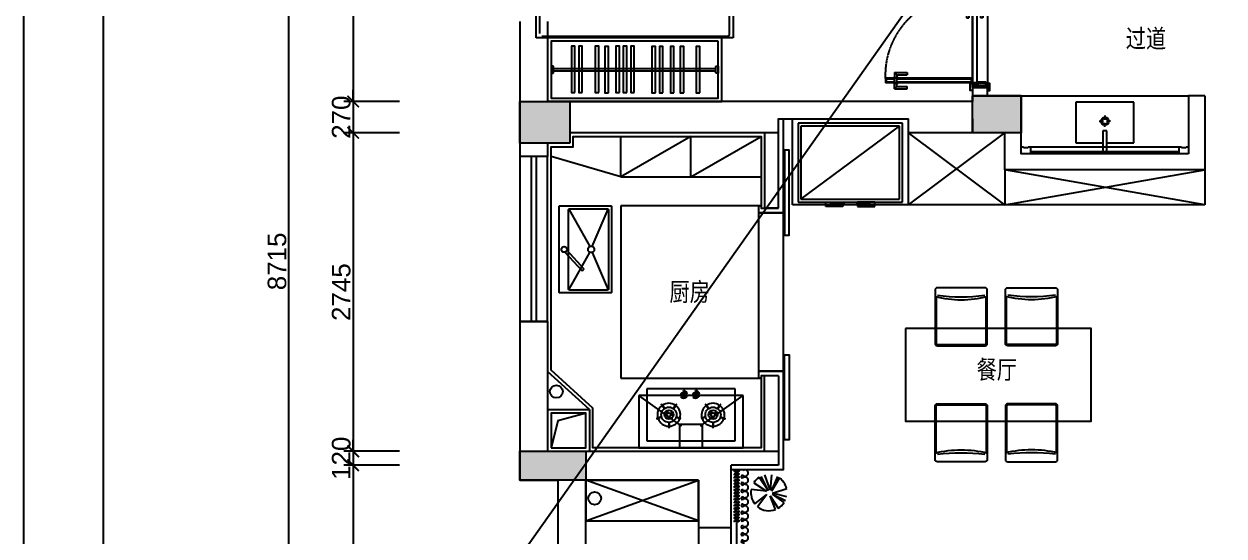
# Model space of a CAD drawing. Header units: millimetres. Extents: x 148889 to 229003, y -70503 to 111106.
# Drawn here: x 198589 to 208928, y -64286 to -59873 of the extents above; entities that cross this region are included whole.
import ezdxf
from ezdxf.lldxf.tags import DXFTag

# ---------------------------------------------------------------- set-up
doc = ezdxf.new("R2010")
doc.units = ezdxf.units.MM
doc.header["$PDMODE"] = 3
doc.linetypes.add('DASHED2', pattern=[0.375, 0.25, -0.125])
doc.linetypes.add('HIDDEN', pattern=[0.375, 0.25, -0.125])
for name, color, linetype in [('C-门套', 16, 'Continuous'), ('P-原墙线', 7, 'Continuous'), ('P-固定家具1(到顶)', 3, 'Continuous'), ('P-固定家具2(不到顶)', 2, 'Continuous'), ('P-外部尺寸', 44, 'Continuous'), ('P-完成面', 1, 'Continuous'), ('P-文字', 3, 'Continuous'), ('P-新墙线', 4, 'Continuous'), ('P-洁具', 3, 'Continuous'), ('P-活动家具', 3, 'Continuous'), ('P-窗', 3, 'Continuous'), ('P-门', 1, 'Continuous'), ('P-门套', 1, 'Continuous'), ('大墨图框', 4, 'Continuous')]:
    doc.layers.add(name, color=color, linetype=linetype)
doc.styles.add('Arial', font='arial.ttf')
doc.styles.add('H1', font='SimSun.ttf')
tags = doc.linetypes.add('ACAD_ISO03W100', pattern=[30, 12, -18]).pattern_tags.tags
tags[6:7] = [DXFTag(74, 4), DXFTag(75, 0), DXFTag(340, '0'), DXFTag(46, 1.0), DXFTag(50, 0.0), DXFTag(44, 0.0), DXFTag(45, 0.0)]
tags[4:5] = [DXFTag(74, 4), DXFTag(75, 0), DXFTag(340, '0'), DXFTag(46, 1.0), DXFTag(50, 0.0), DXFTag(44, 0.0), DXFTag(45, 0.0)]
doc.dimstyles.new('1比80', dxfattribs={"dimscale": 80, "dimtxt": 2, "dimasz": 1.25, "dimexe": 1, "dimexo": 1, "dimgap": 0.25, "dimtad": 1, "dimdec": 0, "dimrnd": 0.005, "dimzin": 0, "dimdsep": 46, "dimtxsty": 'Arial', "dimblk": 'ARCHTICK', "dimcen": 0.125, "dimdle": 1, "dimclrd": 44, "dimclre": 44, "dimclrt": 50, "dimadec": 0, "dimazin": 0, "dimtfac": 1, "dimtdec": 0, "dimtix": 1, "dimtmove": 2, "dimatfit": 3, "dimldrblk": 'DOT', "dimfxl": 5, "dimfxlon": 1, "dimtvp": 1, "dimtolj": 1, "dimtzin": 0, "dimarcsym": 0})

# ---------------------------------------------------------------- blocks, each defined once
blk = doc.blocks.new('_ArchTick')
at = {"color": 0, "linetype": 'ByBlock', "const_width": 0.15}
blk.add_lwpolyline([(-0.5, -0.5), (0.5, 0.5)], dxfattribs=at)
blk = doc.blocks.new('*D298')
at = {"layer": 'Defpoints', "color": 0}
for p in [(204310, -60541), (201425, -60811), (205090, -60811)]:
    blk.add_point(p, dxfattribs=at)
at = {"layer": 'P-外部尺寸', "color": 44, "lineweight": -2}
for p, q in [((201425, -60541), (201425, -60441)), ((201825, -60541), (201345, -60541)), ((201425, -60541), (201425, -60811)), ((201825, -60811), (201345, -60811)), ((201425, -60811), (201425, -60911))]:
    blk.add_line(p, q, dxfattribs=at)
at = {"layer": 'P-外部尺寸', "color": 44, "lineweight": -2, "xscale": 100, "yscale": 100, "zscale": 100}
for p, rotation in [((201425, -60541), 270), ((201425, -60811), 90)]:
    blk.add_blockref('_ArchTick', p, dxfattribs=dict(at, rotation=rotation))
at = {"layer": 'P-外部尺寸', "color": 50, "insert": (201323, -60676), "char_height": 160, "attachment_point": 5, "rotation": 90, "style": 'Arial'}
blk.add_mtext('\\A1;270', dxfattribs=at)
blk = doc.blocks.new('_Dot')
at = {"color": 0, "linetype": 'ByBlock', "lineweight": -2}
blk.add_line((-0.5, 0), (-1, 0), dxfattribs=at)
at = {"color": 0, "linetype": 'ByBlock', "const_width": 0.5}
blk.add_lwpolyline([(-0.25, 0, 1), (0.25, 0, 1)], format="xyb", close=True, dxfattribs=at)
blk = doc.blocks.new('*D324')
at = {"layer": 'Defpoints', "color": 0}
for p in [(203645, -57801), (201425, -60541), (204310, -60541)]:
    blk.add_point(p, dxfattribs=at)
at = {"layer": 'P-外部尺寸', "color": 44, "lineweight": -2}
for p, q in [((201425, -57721), (201425, -60621)), ((201825, -57801), (201345, -57801)), ((201825, -60541), (201345, -60541))]:
    blk.add_line(p, q, dxfattribs=at)
at = {"layer": 'P-外部尺寸', "color": 44, "lineweight": -2, "xscale": 100, "yscale": 100, "zscale": 100}
for p, rotation in [((201425, -57801), 90), ((201425, -60541), 270)]:
    blk.add_blockref('_ArchTick', p, dxfattribs=dict(at, rotation=rotation))
at = {"layer": 'P-外部尺寸', "color": 50, "insert": (201323, -59171), "char_height": 160, "attachment_point": 5, "rotation": 90, "style": 'Arial'}
blk.add_mtext('\\A1;2740', dxfattribs=at)
blk = doc.blocks.new('*D325')
at = {"layer": 'Defpoints', "color": 0}
for p in [(205090, -60811), (201425, -63556), (204130, -63556)]:
    blk.add_point(p, dxfattribs=at)
at = {"layer": 'P-外部尺寸', "color": 44, "lineweight": -2}
for p, q in [((201425, -60731), (201425, -63636)), ((201825, -60811), (201345, -60811)), ((201825, -63556), (201345, -63556))]:
    blk.add_line(p, q, dxfattribs=at)
at = {"layer": 'P-外部尺寸', "color": 44, "lineweight": -2, "xscale": 100, "yscale": 100, "zscale": 100}
for p, rotation in [((201425, -60811), 90), ((201425, -63556), 270)]:
    blk.add_blockref('_ArchTick', p, dxfattribs=dict(at, rotation=rotation))
at = {"layer": 'P-外部尺寸', "color": 50, "insert": (201323, -62184), "char_height": 160, "attachment_point": 5, "rotation": 90, "style": 'Arial'}
blk.add_mtext('\\A1;2745', dxfattribs=at)
blk = doc.blocks.new('*D326')
at = {"layer": 'Defpoints', "color": 0}
for p in [(204130, -63556), (201425, -63676), (204130, -63676)]:
    blk.add_point(p, dxfattribs=at)
at = {"layer": 'P-外部尺寸', "color": 44, "lineweight": -2}
for p, q in [((201425, -63556), (201425, -63456)), ((201825, -63556), (201345, -63556)), ((201425, -63556), (201425, -63676)), ((201825, -63676), (201345, -63676)), ((201425, -63676), (201425, -63776))]:
    blk.add_line(p, q, dxfattribs=at)
at = {"layer": 'P-外部尺寸', "color": 44, "lineweight": -2, "xscale": 100, "yscale": 100, "zscale": 100}
for p, rotation in [((201425, -63556), 270), ((201425, -63676), 90)]:
    blk.add_blockref('_ArchTick', p, dxfattribs=dict(at, rotation=rotation))
at = {"layer": 'P-外部尺寸', "color": 50, "insert": (201323, -63616), "char_height": 160, "attachment_point": 5, "rotation": 90, "style": 'Arial'}
blk.add_mtext('\\A1;120', dxfattribs=at)
blk = doc.blocks.new('*D327')
at = {"layer": 'Defpoints', "color": 0}
for p in [(204130, -63676), (201425, -66016), (204118, -66016)]:
    blk.add_point(p, dxfattribs=at)
at = {"layer": 'P-外部尺寸', "color": 44, "lineweight": -2}
for p, q in [((201825, -63676), (201345, -63676)), ((201425, -63596), (201425, -66096)), ((201825, -66016), (201345, -66016))]:
    blk.add_line(p, q, dxfattribs=at)
at = {"layer": 'P-外部尺寸', "color": 44, "lineweight": -2, "xscale": 100, "yscale": 100, "zscale": 100}
for p, rotation in [((201425, -63676), 90), ((201425, -66016), 270)]:
    blk.add_blockref('_ArchTick', p, dxfattribs=dict(at, rotation=rotation))
at = {"layer": 'P-外部尺寸', "color": 50, "insert": (201323, -64846), "char_height": 160, "attachment_point": 5, "rotation": 90, "style": 'Arial'}
blk.add_mtext('\\A1;2340', dxfattribs=at)
blk = doc.blocks.new('*D329')
at = {"layer": 'Defpoints', "color": 0}
for p in [(200871, -57561), (201825, -57561), (201825, -66276)]:
    blk.add_point(p, dxfattribs=at)
at = {"layer": 'P-外部尺寸', "color": 44, "lineweight": -2}
for p, q in [((200871, -66356), (200871, -57481)), ((201271, -57561), (200791, -57561)), ((201271, -66276), (200791, -66276))]:
    blk.add_line(p, q, dxfattribs=at)
at = {"layer": 'P-外部尺寸', "color": 44, "lineweight": -2, "xscale": 100, "yscale": 100, "zscale": 100}
for p, rotation in [((200871, -57561), 90), ((200871, -66276), 270)]:
    blk.add_blockref('_ArchTick', p, dxfattribs=dict(at, rotation=rotation))
at = {"layer": 'P-外部尺寸', "color": 50, "insert": (200770, -61919), "char_height": 160, "attachment_point": 5, "rotation": 90, "style": 'Arial'}
blk.add_mtext('\\A1;8715', dxfattribs=at)
blk = doc.blocks.new('A$C32C90617')
at = {"layer": 'P-活动家具'}
for p, q in [((900, 680), (0, 680)), ((0, 680), (0, 0)), ((239, 718), (239, 680)), ((387, 718), (239, 718)), ((239, 680), (387, 680)), ((387, 680), (387, 718)), ((513, 718), (661, 718)), ((513, 680), (513, 718)), ((661, 680), (513, 680)), ((661, 718), (661, 680)), ((900, 0), (900, 680)), ((0, 0), (900, 0))]:
    blk.add_line(p, q, dxfattribs=at)
at = {"layer": 'P-活动家具', "color": 252}
for p, q in [((875, 655), (25, 655)), ((875, 655), (25, 25)), ((25, 655), (25, 25)), ((283, 699), (283, 680)), ((394, 699), (283, 699)), ((394, 680), (394, 699)), ((506, 699), (617, 699)), ((506, 680), (506, 699)), ((617, 699), (617, 680)), ((875, 25), (875, 655)), ((25, 25), (875, 25))]:
    blk.add_line(p, q, dxfattribs=at)
blk = doc.blocks.new('A$C4DF24944')
at = {"layer": 'P-活动家具'}
for p, q in [((900, 510), (0, 510)), ((0, 510), (0, 60)), ((830, 450), (70, 450)), ((70, 450), (70, 0)), ((350, 510), (350, 310)), ((550, 310), (550, 510)), ((830, 0), (830, 450)), ((900, 60), (900, 510)), ((350, 310), (0, 60)), ((350, 310), (550, 310)), ((550, 310), (900, 60)), ((0, 60), (900, 60)), ((70, 0), (830, 0)), ((350, 0), (550, 0))]:
    blk.add_line(p, q, dxfattribs=at)
at = {"layer": 'P-活动家具', "color": 252}
for p, q in [((258, 293), (258, 333)), ((262, 293), (262, 333)), ((638, 293), (638, 333)), ((642, 293), (642, 333)), ((195, 244), (157, 257)), ((196, 247), (158, 260)), ((324, 247), (362, 260)), ((325, 244), (363, 257)), ((575, 244), (537, 257)), ((576, 247), (538, 260)), ((704, 247), (742, 260)), ((705, 244), (743, 257)), ((219, 171), (195, 138)), ((222, 169), (198, 136)), ((298, 169), (322, 136)), ((301, 171), (325, 138)), ((599, 171), (575, 138)), ((602, 169), (578, 136)), ((678, 169), (702, 136)), ((681, 171), (705, 138)), ((380, 51), (377, 51)), ((380, 48), (377, 48)), ((407, 67), (407, 33)), ((408, 80), (408, 83)), ((410, 20), (410, 17)), ((411, 80), (411, 83)), ((413, 67), (413, 33)), ((431, 71), (433, 73)), ((485, 51), (482, 51)), ((485, 48), (482, 48)), ((512, 67), (512, 33)), ((513, 80), (513, 83)), ((515, 20), (515, 17)), ((516, 80), (516, 83)), ((518, 67), (518, 33)), ((536, 71), (538, 73))]:
    blk.add_line(p, q, dxfattribs=at)
for centre, radius in [((260, 225), 66), ((260, 225), 38.5), ((260, 225), 16.5), ((640, 225), 66), ((640, 225), 38.5), ((640, 225), 16.5), ((410, 50), 20), ((515, 50), 20)]:
    blk.add_circle(centre, radius, dxfattribs=at)
for centre, radius, start, end in [((260, 225), 99, 90.9543, 161.0444), ((260, 333), 1.65, 359.9993, 179.9993), ((260, 225), 99, 18.9543, 89.0444), ((363, 318), 1.65, 287.9993, 107.9993), ((537, 318), 1.65, 71.9993, 251.9993), ((640, 225), 99, 90.9543, 161.0444), ((640, 333), 1.65, 359.9993, 179.9993), ((640, 225), 99, 18.9543, 89.0444), ((157, 258), 1.65, 71.9993, 251.9993), ((260, 225), 99, 162.9543, 233.0444), ((196, 246), 1.65, 251.9993, 71.9993), ((232, 225), 5.5, 359.9993, 179.9993), ((260, 225), 33, 179.9993, 213.5252), ((237, 210), 5.5, 213.5252, 33.5252), ((260, 225), 22, 179.9993, 213.5252), ((258, 252), 5.5, 93.5252, 273.5252), ((260, 293), 1.65, 179.9993, 359.9993), ((260, 225), 33, 59.9993, 93.5252), ((260, 225), 22, 59.9993, 93.5252), ((274, 249), 5.5, 239.9993, 59.9993), ((260, 225), 22, 299.9993, 333.5252), ((260, 225), 33, 299.9993, 333.5252), ((285, 213), 5.5, 333.5252, 153.5252), ((260, 225), 99, 306.9543, 17.0444), ((324, 246), 1.65, 107.9993, 287.9993), ((640, 225), 99, 162.9556, 233.0457), ((576, 246), 1.65, 251.9993, 71.9993), ((612, 225), 5.5, 359.9993, 179.9993), ((640, 225), 33, 179.9993, 213.5252), ((617, 210), 5.5, 213.5252, 33.5252), ((640, 225), 22, 179.9993, 213.5252), ((638, 252), 5.5, 93.5252, 273.5252), ((640, 293), 1.65, 179.9993, 359.9993), ((640, 225), 33, 59.9993, 93.5252), ((640, 225), 22, 59.9993, 93.5252), ((654, 249), 5.5, 239.9993, 59.9993), ((640, 225), 22, 299.9993, 333.5252), ((640, 225), 33, 299.9993, 333.5252), ((665, 213), 5.5, 333.5252, 153.5252), ((640, 225), 99, 306.9543, 17.0444), ((704, 246), 1.65, 107.9993, 287.9993), ((743, 258), 1.65, 287.9993, 107.9993), ((196, 137), 1.65, 143.9993, 323.9993), ((260, 225), 99, 234.9543, 305.0444), ((220, 170), 1.65, 323.9993, 143.9993), ((274, 201), 5.5, 119.9993, 299.9993), ((300, 170), 1.65, 35.9993, 215.9993), ((324, 137), 1.65, 215.9993, 35.9993), ((576, 137), 1.65, 143.9993, 323.9993), ((640, 225), 99, 234.9543, 305.0444), ((600, 170), 1.65, 323.9993, 143.9993), ((654, 201), 5.5, 119.9993, 299.9993), ((680, 170), 1.65, 35.9993, 215.9993), ((704, 137), 1.65, 215.9993, 35.9993), ((410, 50), 33, 92.6046, 177.3941), ((410, 50), 33, 182.6046, 269.9993), ((410, 50), 30, 92.8653, 177.1333), ((410, 50), 30, 182.8653, 269.9993), ((410, 50), 18, 99.5934, 260.4053), ((410, 67), 3.01, 355.1237, 184.8749), ((410, 33), 3.01, 175.1237, 4.8749), ((410, 50), 33, 44.9993, 87.3941), ((410, 50), 30, 44.9993, 87.1333), ((410, 50), 18, 279.5934, 80.4053), ((515, 50), 33, 92.6046, 177.3941), ((515, 50), 33, 182.6046, 269.9993), ((515, 50), 30, 92.8653, 177.1333), ((515, 50), 30, 182.8653, 269.9993), ((515, 50), 18, 99.5934, 260.4053), ((515, 67), 3.01, 355.1237, 184.8749), ((515, 33), 3.01, 175.1237, 4.8749), ((515, 50), 33, 44.9993, 87.3941), ((515, 50), 30, 44.9993, 87.1333), ((515, 50), 18, 279.5934, 80.4053)]:
    blk.add_arc(centre, radius, start, end, dxfattribs=at)
blk = doc.blocks.new('A$C5B623725')
at = {"layer": 'P-固定家具2(不到顶)', "color": 3}
blk.add_lwpolyline([(5, 450), (745, 450, -0.414214), (750, 445), (750, 5, -0.414214), (745, 0), (5, 0, -0.414214), (0, 5), (0, 445, -0.414214)], format="xyb", close=True, dxfattribs=at)
at = {"layer": 'P-活动家具', "color": 252}
for p, q in [((28, 367), (350, 186)), ((352, 401), (190, 253)), ((368, 384), (207, 237)), ((722, 367), (400, 186)), ((190, 253), (207, 237)), ((350, 165), (28, 28)), ((400, 165), (722, 28))]:
    blk.add_line(p, q, dxfattribs=at)
blk.add_lwpolyline([(35, 370), (715, 370, -0.414214), (725, 360), (725, 35, -0.414214), (715, 25), (35, 25, -0.414214), (25, 35), (25, 360, -0.414214)], format="xyb", close=True, dxfattribs=at)
for centre, radius in [((375, 407), 24.2), ((375, 175), 26.9)]:
    blk.add_circle(centre, radius, dxfattribs=at)
blk = doc.blocks.new('sfbhsrdfbh')
at = {"layer": '大墨图框', "color": 4, "linetype": 'ByBlock', "ltscale": 100}
for points in [[(56.17, 280.38), (476.17, 280.38), (476.17, -16.59), (56.17, -16.59)], [(438.91, 274.48), (68.08, 274.48), (68.08, -8.51), (438.91, -8.51)]]:
    blk.add_lwpolyline(points, close=True, dxfattribs=at)
blk = doc.blocks.new('A$C0BB32EA6')
at = {"color": 250}
blk.add_arc((224, 2013), 1591, 262.6127, 277.3873, dxfattribs=at)
at = {"layer": 'P-活动家具'}
for p, q in [((0, 480), (0, 118)), ((430, 500), (20, 500)), ((450, 118), (450, 480)), ((0, 118), (0, 20)), ((450, 20), (450, 118)), ((20, 0), (430, 0))]:
    blk.add_line(p, q, dxfattribs=at)
at = {"layer": 'P-活动家具', "color": 250}
for p, q in [((10, 422), (10, 20)), ((440, 20), (440, 422)), ((20, 10), (430, 10))]:
    blk.add_line(p, q, dxfattribs=at)
at = {"layer": 'P-活动家具'}
for centre, radius, start, end in [((20, 480), 20, 90, 180), ((225, 1334), 937, 256.11, 283.89), ((430, 480), 20, 0, 90), ((20, 20), 20, 180, 270), ((430, 20), 20, 270, 0)]:
    blk.add_arc(centre, radius, start, end, dxfattribs=at)
at = {"layer": 'P-活动家具', "color": 250}
for centre, start, end in [((20, 20), 180, 270), ((430, 20), 270, 0)]:
    blk.add_arc(centre, 10, start, end, dxfattribs=at)
blk = doc.blocks.new('A$C323B2213')
at = {"layer": 'P-活动家具'}
blk.add_lwpolyline([(0, 1150), (0, 350), (1600, 350), (1600, 1150)], close=True, dxfattribs=at)
blk.add_blockref('A$C0BB32EA6', (256, 1000), dxfattribs=at)
at = {"layer": 'P-活动家具', "xscale": -1}
blk.add_blockref('A$C0BB32EA6', (1312, 1000), dxfattribs=at)
at = {"layer": 'P-活动家具', "xscale": -1, "rotation": 180}
blk.add_blockref('A$C0BB32EA6', (256, 500), dxfattribs=at)
at = {"layer": 'P-活动家具', "rotation": 180}
blk.add_blockref('A$C0BB32EA6', (1312, 500), dxfattribs=at)
blk = doc.blocks.new('A$C6D1B240A')
at = {"layer": 'P-活动家具'}
for p, q in [((450, 0), (450, 2100)), ((450, 2100), (2150, 2100)), ((2150, 2100), (2150, 0)), ((2150, 56), (450, 56)), ((2150, 0), (450, 0))]:
    blk.add_line(p, q, dxfattribs=at)
at = {"layer": 'P-活动家具', "color": 252}
for p, q in [((2099, 2086), (504, 2086)), ((482, 2064), (482, 1015)), ((2121, 563), (2121, 2064)), ((1146, 541), (482, 1015)), ((2099, 843), (1077, 843)), ((450, 56), (450, 531)), ((1146, 541), (2099, 541)), ((1293, 518), (1285, 485)), ((2095, 518), (2087, 485)), ((2150, 56), (2150, 531)), ((1285, 485), (1262, 393)), ((2087, 485), (2064, 393))]:
    blk.add_line(p, q, dxfattribs=at)
for points in [[(1089, 1011, -0.007297), (948, 991, -0.004988), (741, 971, -0.006616), (668, 955, 0.023828), (648, 951, 0.052541), (616, 952, 0.032755), (580, 987, 0.013133), (543, 997, 0.007859), (482, 1015)], [(580, 504, -0.016108), (623, 474, -0.024599), (653, 458, -0.009477), (708, 432, -0.015937), (741, 418, -0.072521), (759, 414, -0.009571), (899, 414)], [(1061, 502, -0.009729), (1030, 492, -0.009729), (1000, 481, -0.007971), (976, 471, -0.002711), (1052, 460)], [(1382, 504, -0.016108), (1425, 474, -0.024599), (1455, 458, -0.009477), (1510, 432, -0.015937), (1543, 418, -0.072521), (1561, 414, -0.033339), (1601, 414)], [(1763, 502, -0.009729), (1732, 492, -0.009729), (1702, 481, -0.007971), (1678, 471, -0.002711), (1754, 460)], [(675, 110, -0.027842), (702, 121, -0.048685), (716, 130, -0.023666), (747, 157, -0.031223), (768, 180, -0.004518), (874, 189, -0.023191), (883, 207)], [(1279, 139, 0.077379), (1240, 167, 0.077379), (1212, 205, 0.047525), (1201, 233, 0.047525), (1195, 262)], [(1280, 156, 0.05369), (1265, 171, 0.070312), (1256, 185, 0.015448), (1251, 194, 0.013244), (1247, 205, 0.082127), (1244, 225, 0.064164), (1247, 251)], [(1477, 110, -0.027842), (1504, 121, -0.048685), (1518, 130, -0.023666), (1549, 157, -0.031223), (1570, 180, -0.046801), (1575, 189, -0.023191), (1584, 207)], [(2081, 139, 0.077379), (2042, 167, 0.077379), (2014, 205, 0.047525), (2003, 233, 0.047525), (1997, 262)], [(2082, 156, 0.05369), (2067, 171, 0.070312), (2058, 185, 0.015448), (2053, 194, 0.013244), (2049, 205, 0.082127), (2046, 225, 0.064164), (2049, 251)], [(584, 103, -0.088153), (623, 107, -0.088153), (657, 124, -0.077547), (681, 148, -0.077547), (697, 178)], [(1386, 103, -0.088153), (1425, 107, -0.088153), (1459, 124, -0.077547), (1483, 148, -0.077547), (1499, 178)]]:
    blk.add_lwpolyline(points, format="xyb", dxfattribs=at)
for centre, radius, start, end in [((504, 2064), 22.2, 90, 180), ((3575, 741), 2500, 173.7985, 181.7821), ((2097, 821), 22.2, 360, 90), ((1467, 806), 417, 200.1488, 219.6445), ((505, 514), 21.5, 343.3022, 9.9984), ((526, 520), 1.47, 262.8796, 343.3022), ((555, 613), 97.2, 253.7788, 262.8796), ((1243, 816), 301, 274.0829, 279.4841), ((1293, 519), 1.02, 165.9551, 274.0829), ((1307, 514), 21.5, 343.3022, 9.9984), ((1328, 520), 1.47, 262.8796, 343.3022), ((1357, 613), 97.2, 253.7788, 262.8796), ((2044, 816), 301, 274.0829, 279.4841), ((2095, 519), 1.02, 165.9551, 274.0829), ((2099, 563), 22.2, 270, 360), ((882, 530), 357, 183.5049, 189.9984), ((15659, 1276), 15151, 183.055, 183.5049), ((582, 592), 85.3, 242.7159, 253.7788), ((547, 461), 50.3, 62.7159, 77.131), ((560, 344), 162, 77.131, 86.426), ((589, -791), 1293, 86.426, 89.7135), ((855, -18241), 18741, 89.8332, 90.565), ((1017, -989), 1493, 91.5355, 94.1282), ((901, -954), 1465, 85.2338, 87.1624), ((1025, 760), 256, 258.4414, 272.7491), ((1082, -761), 1269, 92.6935, 94.7658), ((1097, -1267), 1773, 86.5102, 91.9452), ((1245, 376), 133, 96.4341, 107.3864), ((1188, 760), 255, 279.4841, 287.3864), ((1683, 530), 357, 183.5049, 189.9984), ((16461, 1276), 15151, 183.055, 183.5049), ((1384, 592), 85.3, 242.7159, 253.7788), ((1349, 461), 50.3, 62.7159, 77.131), ((1361, 344), 162, 77.131, 86.426), ((1391, -791), 1293, 86.426, 89.7135), ((1579, -5854), 6354, 89.7135, 90.9704), ((1719, -989), 1493, 91.5355, 94.1282), ((1603, -954), 1465, 85.2338, 87.1624), ((1726, 760), 256, 258.4414, 272.7491), ((1784, -761), 1269, 92.6935, 94.7658), ((1835, -4002), 4508, 87.8113, 91.2201), ((2047, 376), 133, 96.4341, 107.3864), ((1990, 760), 255, 279.4841, 287.3864), ((2053, 393), 1517, 181.6331, 183.055), ((1291, 267), 754, 176.6312, 181.6331), ((1187, 390), 75.2, 345.9548, 2.6649), ((535, 269), 732, 2.6649, 8.005), ((2855, 393), 1517, 181.6331, 183.055), ((2093, 267), 754, 176.6312, 181.6331), ((1989, 390), 75.2, 345.9548, 2.6649), ((1337, 269), 732, 2.6649, 8.005), ((1543, 110), 1015, 172.3191, 176.6312), ((922, 229), 352, 8.005, 12.1984), ((2237, 443), 980, 189.6844, 192.1984), ((1505, 236), 227, 180, 189.6844), ((2345, 110), 1015, 172.3191, 176.6312), ((1724, 229), 352, 8.005, 12.1984), ((3039, 443), 980, 189.6844, 192.1984), ((2307, 236), 227, 180, 189.6844), ((257, 192), 273, 347.8905, 351.8665), ((490, 121), 36.4, 351.8665, 21.421), ((542, 110), 17.3, 158.0096, 201.421), ((746, 124), 220, 167.8905, 172.3191), ((541, 157), 59.9, 275.2592, 300.6513), ((541, 1017), 912, 271.9079, 275.2592), ((642, 1769), 1660, 269.4243, 271.9079), ((778, 1076), 970, 265.1982, 269.4243), ((817, -3669), 3776, 88.5983, 90.7412), ((940, -61), 169, 92.5386, 100.1899), ((870, 693), 588, 276.0867, 280.1899), ((974, 639), 525, 270.0039, 279.073), ((1059, 117), 4.11, 123.6206, 229.8304), ((1353, 4488), 4384, 266.1196, 268.1502), ((1162, -229), 339, 74.256, 81.5628), ((1825, 138), 546, 173.7676, 180), ((1313, 156), 38, 206.5805, 265.5998), ((1313, 103), 14.6, 101.2724, 206.5805), ((1058, 192), 273, 347.8905, 351.8665), ((1292, 121), 36.4, 351.8665, 21.421), ((1344, 110), 17.3, 158.0096, 201.421), ((1547, 124), 220, 167.8905, 172.3191), ((1343, 157), 59.9, 275.2592, 300.6513), ((1343, 1017), 912, 271.9079, 275.2592), ((1444, 1769), 1660, 269.4243, 271.9079), ((1580, 1076), 970, 265.1982, 269.4243), ((1585, -215), 322, 85.1982, 92.5386), ((1641, -61), 169, 92.5386, 100.1899), ((1572, 693), 588, 276.0867, 280.1899), ((1676, 639), 525, 270.0039, 279.073), ((1761, 117), 4.11, 123.6206, 229.8304), ((2246, 11940), 11836, 267.6388, 268.8747), ((1964, -229), 339, 74.256, 81.5628), ((2114, 156), 38, 206.5805, 265.5998), ((2627, 138), 546, 173.7676, 180), ((2114, 103), 14.6, 101.2724, 206.5805), ((518, 99), 2.58, 258.1069, 19.564), ((516, 93), 3.8, 19.564, 68.2117), ((525, 99), 4.75, 78.1069, 158.0096), ((518, 67), 27.9, 68.2117, 85.6975), ((544, 65), 32.1, 85.6975, 120.6513), ((1254, -82), 179, 81.5628, 90), ((1299, -3), 100, 90, 101.2724), ((1320, 99), 2.58, 258.1069, 19.564), ((1318, 93), 3.8, 19.564, 68.2117), ((1327, 99), 4.75, 78.1069, 158.0096), ((1319, 67), 27.9, 68.2117, 85.6975), ((1346, 65), 32.1, 85.6975, 120.6513), ((2055, -82), 179, 81.5628, 90), ((2101, -3), 100, 90, 101.2724)]:
    blk.add_arc(centre, radius, start, end, dxfattribs=at)
blk = doc.blocks.new('A$C3A1E34E2')
at = {"color": 0, "linetype": 'ByBlock'}
for p, q in [((657, 37, 0), (1001, 37, 0)), ((899, 122), (1232, 122))]:
    blk.add_line(p, q, dxfattribs=at)
for centre, start, end in [((1017, 69, 0), 206.8177, 243.0269), ((1017, 5, 0), 116.9731, 153.1823)]:
    blk.add_arc(centre, 36.1, start, end, dxfattribs=at)
for centre, major_axis, start_param, end_param in [((48, 140), (-27.4, 27.4), -0.785341, 1.400999), ((48, 140), (-27.4, 27.4), 3.311504, 5.497844), ((137, 140), (27.4, 27.4), 0.785455, 2.971795), ((137, 140), (27.4, 27.4), 4.8823, 7.06864), ((226, 140), (-27.4, 27.4), -0.785341, 1.400999), ((226, 140), (27.4, 27.4), 4.8823, 7.06864), ((314, 140), (27.4, 27.4), 0.785341, 2.971681), ((314, 140), (27.4, 27.4), 4.882187, 7.068527), ((403, 140), (27.4, 27.4), 0.785341, 2.971681), ((403, 140), (27.4, 27.4), 4.882187, 7.068527), ((492, 140), (-27.4, 27.4), -0.785341, 1.400999), ((492, 140), (-27.4, 27.4), 3.311504, 5.497844), ((580, 140), (27.4, 27.4), 0.785455, 2.971795), ((580, 140), (27.4, 27.4), 4.8823, 7.06864), ((669, 140), (-27.4, 27.4), -0.785341, 1.400999), ((669, 140), (27.4, 27.4), 4.8823, 7.06864), ((758, 140), (27.4, 27.4), 0.785341, 2.971681), ((758, 140), (27.4, 27.4), 4.882187, 7.068527), ((846, 140), (27.4, 27.4), 0.785341, 2.971681), ((846, 140), (27.4, 27.4), 4.882187, 7.068527), ((1280, 181), (46.9, 46.9), 2.824252, 3.456222), ((93, 108), (-11, 11), 0.169911, 4.542591), ((181, 108), (11, 11), 1.740708, 6.113388), ((270, 108), (-11, 11), 0.169911, 4.542591), ((359, 108), (11, 11), 1.740594, 6.113274), ((447, 108), (-11, 11), 0.169798, 2.356194), ((447, 108), (11, 11), 3.927048, 6.113388), ((536, 108), (-11, 11), 0.169911, 4.542591), ((625, 108), (11, 11), 1.740708, 6.113388), ((713, 108), (-11, 11), 0.169911, 4.542591), ((802, 108), (11, 11), 1.740594, 6.113274), ((891, 108), (-11, 11), 0.169798, 2.356194), ((1280, 63), (-46.9, 46.9), -0.314629, 0.31734)]:
    blk.add_ellipse(centre, major_axis=major_axis, ratio=1, start_param=start_param, end_param=end_param, dxfattribs=at)
at = {"color": 0, "extrusion": (0, 0, -1)}
for centre, start_param, end_param in [((15, 37, 0), 1.716714, 4.546394), ((34, 37, 0), -1.424879, 1.716714), ((53, 37, 0), 1.716714, 4.858306), ((72, 37, 0), -1.424879, 1.716714), ((91, 37, 0), 1.716714, 4.858306), ((111, 37, 0), -1.424879, 1.716714), ((130, 37, 0), 1.716714, 4.858306), ((149, 37, 0), -1.424879, 1.716714), ((168, 37, 0), 1.716714, 4.858306), ((187, 37, 0), -1.424879, 1.716714), ((206, 37, 0), 1.716714, 4.858306), ((226, 37, 0), -1.424879, 1.716714), ((245, 37, 0), 1.716714, 4.858306), ((264, 37, 0), -1.424879, 1.716714), ((283, 37, 0), 1.716714, 4.858306), ((302, 37, 0), -1.424879, 1.716714), ((322, 37, 0), 1.716714, 4.858306), ((341, 37, 0), -1.424879, 1.716714), ((360, 37, 0), 1.716714, 4.858306), ((379, 37, 0), -1.424879, 1.716714), ((398, 37, 0), 1.716714, 4.858306), ((418, 37, 0), -1.424879, 1.716714), ((437, 37, 0), 1.716714, 4.858306), ((456, 37, 0), -1.424879, 1.716714), ((475, 37, 0), 1.716714, 4.858306), ((494, 37, 0), -1.424879, 1.716714), ((514, 37, 0), 1.716714, 4.858306), ((533, 37, 0), -1.424879, 1.716714), ((552, 37, 0), 1.716714, 4.858306), ((571, 37, 0), -1.424879, 1.716714), ((590, 37, 0), 1.716714, 4.858306), ((610, 37, 0), -1.424879, 1.716714), ((629, 37, 0), 1.716714, 4.858306), ((648, 37, 0), -1.424879, 1.716714)]:
    blk.add_ellipse(centre, major_axis=(-16.5, 28.6), ratio=0.254545, start_param=start_param, end_param=end_param, dxfattribs=at)
at = {"color": 0, "linetype": 'ByBlock', "extrusion": (0, 0, -1)}
blk.add_ellipse((891, 108), major_axis=(13.9, 8.4), ratio=0.942431, start_param=-0.491972, end_param=2.091434, dxfattribs=at)
blk = doc.blocks.new('A$C7A3C0768')
at = {"layer": 'P-活动家具', "color": 252}
for p, q in [((179, 311), (165, 181)), ((25, 242), (135, 168)), ((150, 172), (72, 288)), ((86, 296), (150, 172)), ((165, 181), (120, 309)), ((177, 169), (231, 294)), ((248, 283), (177, 169)), ((135, 168), (2, 184)), ((34, 59), (137, 140)), ((137, 140), (58, 35)), ((167, 130), (236, 22)), ((213, 11), (167, 130)), ((185, 152), (309, 193)), ((309, 121), (185, 152)), ((185, 142), (297, 89)), ((287, 71), (185, 142))]:
    blk.add_line(p, q, dxfattribs=at)
for start, end in [(122.7784, 146.9958), (13.6627, 54.1744), (169.8568, 218.6436), (230.9382, 291.3498), (300.4466, 326.7802)]:
    blk.add_arc((156, 156), 156, start, end, dxfattribs=at)
blk = doc.blocks.new('A$C404574AA')
at = {"layer": 'P-门', "color": 252, "linetype": 'ACAD_ISO03W100', "ltscale": 0.001}
for p, q in [((50, 753, 233), (50, 3, 233)), ((50, 753, 233), (90, 753, 233)), ((90, 753, 233), (90, 3, 233)), ((90, 3, 233), (90, 743, 233)), ((0, 83, 233), (0, 192, 233)), ((0, 192, 233), (19, 192, 233)), ((19, 102, 233), (19, 192, 233)), ((45, 112, 233), (45, 72, 233)), ((45, 112, 233), (50, 112, 233)), ((95, 112, 233), (90, 112, 233)), ((95, 112, 233), (95, 72, 233)), ((140, 192, 233), (121, 192, 233)), ((121, 102, 233), (121, 192, 233)), ((140, 83, 233), (140, 192, 233)), ((19, 102, 233), (0, 83, 233)), ((0, 83, 233), (45, 83, 233)), ((19, 102, 233), (45, 102, 233)), ((45, 72, 233), (50, 72, 233)), ((90, 102, 233), (50, 102, 233)), ((90, 83, 233), (50, 83, 233)), ((50, 3, 233), (90, 3, 233)), ((95, 72, 233), (90, 72, 233)), ((121, 102, 233), (95, 102, 233)), ((140, 83, 233), (95, 83, 233)), ((121, 102, 233), (140, 83, 233))]:
    blk.add_line(p, q, dxfattribs=at)
at = {"layer": 'P-门'}
for p, q in [((90, 753, 233), (840, 753, 233)), ((90, 713, 233), (90, 753, 233)), ((651, 803, 233), (651, 784, 233)), ((760, 803, 233), (651, 803, 233)), ((741, 784, 233), (651, 784, 233)), ((731, 758, 233), (731, 753, 233)), ((731, 758, 233), (771, 758, 233)), ((741, 784, 233), (760, 803, 233)), ((741, 784, 233), (741, 758, 233)), ((741, 753, 233), (741, 713, 233)), ((760, 803, 233), (760, 758, 233)), ((760, 753, 233), (760, 713, 233)), ((771, 758, 233), (771, 753, 233)), ((840, 713, 233), (840, 753, 233)), ((90, 713, 233), (840, 713, 233)), ((741, 682, 233), (651, 682, 233)), ((651, 663, 233), (651, 682, 233)), ((760, 663, 233), (651, 663, 233)), ((731, 708, 233), (731, 713, 233)), ((731, 708, 233), (771, 708, 233)), ((741, 682, 233), (741, 708, 233)), ((741, 682, 233), (760, 663, 233)), ((760, 663, 233), (760, 708, 233)), ((771, 708, 233), (771, 713, 233))]:
    blk.add_line(p, q, dxfattribs=at)
at = {"layer": 'P-门', "color": 252}
for p, q in [((100, 713, 233), (100, 753, 233)), ((100, 747, 233), (741, 747, 233)), ((760, 747, 233), (832, 747, 233)), ((832, 713, 233), (832, 753, 233)), ((100, 719, 233), (741, 719, 233)), ((760, 719, 233), (832, 719, 233))]:
    blk.add_line(p, q, dxfattribs=at)
at = {"layer": 'P-门', "color": 252, "linetype": 'DASHED2'}
blk.add_arc((155, 686, 233), 686, 264.5854, 2.2759, dxfattribs=at)

msp = doc.modelspace()

# ---------------------------------------------------------------- hatches: boundary and pattern name
at = {"layer": 'P-原墙线'}
h = msp.add_hatch(color=8, dxfattribs=at)
h.dxf.hatch_style = 1
h.paths.add_polyline_path([(214675.9, -56581.1), (214675.9, -56891.1), (215085.9, -56891.1), (215085.9, -56581.1)])
h.paths.add_polyline_path([(214975.9, -60051.1), (214675.9, -60051.1), (214675.9, -60551.1), (214975.9, -60551.1)])
h.paths.add_polyline_path([(215075.9, -63926.1), (214675.9, -63926.1), (214675.9, -64276.1), (215075.9, -64276.1)])
h.paths.add_polyline_path([(216245.9, -64276.1), (216895.9, -64276.1), (216895.9, -63926.1), (216245.9, -63926.1)])
h.paths.add_polyline_path([(210055.9, -66006.1), (210055.9, -66426.1), (210430.9, -66426.1), (210430.9, -66006.1)])
h.paths.add_polyline_path([(212500.9, -67576.1), (212775.9, -67576.1), (212775.9, -67246.1), (212500.9, -67246.1)])
h.paths.add_polyline_path([(216245.9, -67336.1), (216245.9, -67576.1), (216895.9, -67576.1), (216895.9, -67336.1)])
h.paths.add_polyline_path([(204880.9, -65886.1), (204400.9, -65886.1), (204400.9, -66276.1), (204880.9, -66276.1)])
h.paths.add_polyline_path([(203430.9, -63806.1), (203430.9, -63556.1), (202860.9, -63556.1), (202860.9, -63806.1)])
h.paths.add_polyline_path([(202860.9, -60541.1), (202860.9, -60901.1), (203290.9, -60901.1), (203290.9, -60541.1)])
h.paths.add_polyline_path([(207180.9, -60811.1), (207180.9, -60491.1), (206760.9, -60491.1), (206760.9, -60811.1)])
h.paths.add_polyline_path([(209965.9, -60811.1), (210290.9, -60811.1), (210290.9, -60181.1), (209965.9, -60181.1)])
h.paths.add_polyline_path([(209185.9, -56581.1), (208945.9, -56581.1), (208945.9, -56941.1), (209185.9, -56941.1)])
h.paths.add_polyline_path([(207190.9, -57801.1), (207190.9, -57561.1), (206770.9, -57561.1), (206770.9, -57801.1)])
h.paths.add_polyline_path([(204890.9, -57561.1), (204460.9, -57561.1), (204460.9, -57801.1), (204890.9, -57801.1)])

# ---------------------------------------------------------------- linework, layer by layer
at = {"layer": 'C-门套', "linetype": 'HIDDEN', "elevation": 116.6}
msp.add_lwpolyline([(206890.9, -59631.1), (206890.9, -60381.1), (206760.9, -60381.1), (206760.9, -59631.1)], close=True, dxfattribs=at)
at = {"layer": 'C-门套', "linetype": 'HIDDEN'}
for points in [[(204920.9, -61501.1), (205130.9, -61501.1), (205130.9, -62866.1), (204920.9, -62866.1)], [(204400.9, -65646.1), (204680.9, -65646.1), (204680.9, -64216.1), (204400.9, -64216.1)]]:
    msp.add_lwpolyline(points, close=True, dxfattribs=at)
at = {"layer": 'P-原墙线'}
for p, q in [((202860.9, -59851.1), (202860.9, -61016.1)), ((203100.9, -59851.1), (203100.9, -60541.1)), ((206760.9, -60541.1), (203100.9, -60541.1)), ((207180.9, -60491.1), (206760.9, -60491.1)), ((206760.9, -60491.1), (206760.9, -60541.1)), ((207180.9, -60681.1), (207180.9, -60491.1)), ((205090.9, -60811.1), (205090.9, -60691.1)), ((205090.9, -60691.1), (206209.6, -60691.1)), ((206209.6, -60811.1), (206209.6, -60691.1)), ((206760.9, -60691.1), (206760.9, -60811.1)), ((205090.9, -60811.1), (203290.9, -60811.1)), ((203290.9, -60811.1), (203290.9, -60901.1)), ((204970.9, -60811.1), (204970.9, -61461.1)), ((205090.9, -61461.1), (205090.9, -60811.1)), ((207180.9, -60811.1), (206209.6, -60811.1)), ((207180.9, -60811.1), (206760.9, -60811.1)), ((203290.9, -60901.1), (203100.9, -60901.1)), ((203100.9, -60901.1), (203100.9, -61016.1)), ((203100.9, -61016.1), (202860.9, -61016.1)), ((203100.9, -62436.1), (202860.9, -62436.1)), ((202860.9, -62436.1), (202860.9, -63806.1)), ((203100.9, -62436.1), (203100.9, -63556.1)), ((205090.9, -62906.1), (204970.9, -62906.1)), ((204970.9, -63556.1), (204970.9, -62906.1)), ((205090.9, -62906.1), (205090.9, -63556.1)), ((203100.9, -63196.1), (203460.9, -63196.1)), ((203460.9, -63196.1), (203460.9, -63556.1)), ((203100.9, -63556.1), (205090.9, -63556.1)), ((205090.9, -63556.1), (205090.9, -63676.1)), ((204680.9, -64216.1), (204680.9, -63676.1)), ((205090.9, -63676.1), (204680.9, -63676.1)), ((202860.9, -63806.1), (203190.9, -63806.1)), ((203190.9, -64506.1), (203190.9, -63806.1)), ((203430.9, -64506.1), (203430.9, -63806.1)), ((203430.9, -63806.1), (204400.9, -63806.1)), ((204400.9, -63806.1), (204400.9, -64216.1)), ((204680.9, -64216.1), (204400.9, -64216.1))]:
    msp.add_line(p, q, dxfattribs=at)
for points in [[(203290.9, -60901.1), (202860.9, -60901.1), (202860.9, -60541.1), (203290.9, -60541.1)], [(206760.9, -60491.1), (207180.9, -60491.1), (207180.9, -60811.1), (206760.9, -60811.1)], [(203130.9, -63526.1), (203430.9, -63526.1), (203430.9, -63226.1), (203130.9, -63226.1)], [(203430.9, -63806.1), (202860.9, -63806.1), (202860.9, -63556.1), (203430.9, -63556.1)]]:
    msp.add_lwpolyline(points, close=True, dxfattribs=at)
for points in [[(205090.9, -60811.1), (205090.9, -60691.1), (206209.6, -60691.1)], [(206760.9, -60691.1), (206760.9, -60811.1)], [(203432, -63226.1), (203188.4, -63292.3), (203130.9, -63526.1)]]:
    msp.add_lwpolyline(points, dxfattribs=at)
for centre in [(203175.9, -63041.1), (203505.9, -63961.1)]:
    msp.add_circle(centre, 55, dxfattribs=at)
at = {"layer": 'P-固定家具1(到顶)', "color": 252}
for p, q in [((203150.9, -60256.1), (204550.9, -60256.1)), ((203150.9, -60276.1), (204550.9, -60276.1)), ((206209.6, -61431.1), (207040.9, -60811.1)), ((207040.9, -61431.1), (206209.6, -60811.1)), ((207040.9, -61131.1), (207040.9, -61431.1)), ((207040.9, -61431.1), (208763.5, -61131.1)), ((208763.5, -61431.1), (207040.9, -61131.1)), ((203430.9, -64156.1), (204400.9, -63806.1)), ((204400.9, -64156.1), (203430.9, -63806.1))]:
    msp.add_line(p, q, dxfattribs=at)
at = {"layer": 'P-固定家具1(到顶)'}
for p, q in [((208763.5, -60491.1), (208763.5, -61431.1)), ((206209.6, -61431.1), (206209.6, -60811.1)), ((208763.5, -61431.1), (205210.9, -61431.1))]:
    msp.add_line(p, q, dxfattribs=at)
for points in [[(204600.9, -59991.1), (203100.9, -59991.1), (203100.9, -60541.1), (204600.9, -60541.1)], [(204400.9, -63806.1), (203430.9, -63806.1), (203430.9, -64156.1), (204400.9, -64156.1)]]:
    msp.add_lwpolyline(points, close=True, dxfattribs=at)
at = {"layer": 'P-固定家具1(到顶)', "color": 252}
for points in [[(204570.9, -60021.1), (203130.9, -60021.1), (203130.9, -60511.1), (204570.9, -60511.1)], [(203335.8, -60464.3), (203335.8, -60064.3), (203305.8, -60064.3), (203305.8, -60464.3)], [(203399.9, -60464.3), (203399.9, -60064.3), (203369.9, -60064.3), (203369.9, -60464.3)], [(203541.3, -60464.3), (203541.3, -60064.3), (203511.3, -60064.3), (203511.3, -60464.3)], [(203624.9, -60466.1), (203624.9, -60066.1), (203594.9, -60066.1), (203594.9, -60466.1)], [(203719, -60464.3), (203719, -60064.3), (203689, -60064.3), (203689, -60464.3)], [(203783.1, -60464.3), (203783.1, -60064.3), (203753.1, -60064.3), (203753.1, -60464.3)], [(203847.8, -60464.3), (203847.8, -60064.3), (203817.8, -60064.3), (203817.8, -60464.3)], [(204029.4, -60466.1), (204029.4, -60066.1), (203999.4, -60066.1), (203999.4, -60466.1)], [(204093.4, -60466.1), (204093.4, -60066.1), (204063.4, -60066.1), (204063.4, -60466.1)], [(204189.5, -60466.1), (204189.5, -60066.1), (204159.5, -60066.1), (204159.5, -60466.1)], [(204273.9, -60466.1), (204273.9, -60066.1), (204243.9, -60066.1), (204243.9, -60466.1)], [(204411.5, -60466.1), (204411.5, -60066.1), (204381.5, -60066.1), (204381.5, -60466.1)]]:
    msp.add_lwpolyline(points, close=True, dxfattribs=at)
for points in [[(203130.9, -60296.1), (203145.9, -60296.1, 0.4142136), (203150.9, -60291.1), (203150.9, -60241.1, 0.4142136), (203145.9, -60236.1), (203130.9, -60236.1)], [(204570.9, -60296.1), (204555.9, -60296.1, -0.4142136), (204550.9, -60291.1), (204550.9, -60241.1, -0.4142136), (204555.9, -60236.1), (204570.9, -60236.1)]]:
    msp.add_lwpolyline(points, format="xyb", close=True, dxfattribs=at)
at = {"layer": 'P-固定家具2(不到顶)', "color": 8}
for p, q in [((203730.9, -61191.1), (203730.9, -60841.1)), ((204335.9, -60841.1), (203730.9, -61191.1)), ((204335.9, -61191.1), (204335.9, -60841.1)), ((204335.9, -61191.1), (204940.9, -60841.1)), ((203730.9, -61191.1), (203130.9, -61015.9)), ((203730.9, -61191.1), (204940.9, -61191.1))]:
    msp.add_line(p, q, dxfattribs=at)
at = {"layer": 'P-固定家具2(不到顶)'}
for p, q in [((204940.9, -61441.1), (203730.9, -61441.1)), ((203730.9, -61441.1), (203730.9, -62926.1)), ((203730.9, -62926.1), (204940.9, -62926.1))]:
    msp.add_line(p, q, dxfattribs=at)
at = {"layer": 'P-完成面'}
for points in [[(205130.9, -60691.1), (205130.9, -61501.1), (204940.9, -61501.1), (204920.9, -61501.1), (204920.9, -61441.1), (204940.9, -61441.1), (204940.9, -61461.1), (205090.9, -61461.1)], [(204940.9, -62926.1), (204940.9, -63526.1), (203490.9, -63526.1), (203490.9, -63182.8), (203130.9, -62855.5), (203130.9, -60931.1), (203320.9, -60931.1), (203320.9, -60841.1), (204940.9, -60841.1), (204940.9, -61461.1)], [(205090.9, -62906.1), (204940.9, -62906.1), (204940.9, -62926.1), (204920.9, -62926.1), (204920.9, -62899.4), (204920.9, -62866.1), (205130.9, -62866.1), (205130.9, -63716.1), (204680.9, -63716.1)]]:
    msp.add_lwpolyline(points, dxfattribs=at)
at = {"layer": 'P-新墙线'}
for p, q in [((198589.5, -70502.6), (222613.5, -36529.3)), ((208623.5, -60491.1), (208623.5, -60991.1)), ((208763.5, -60491.1), (208623.5, -60491.1)), ((208763.5, -60491.1), (208763.5, -61131.1)), ((205210.9, -61431.1), (205210.9, -60691.1)), ((207040.9, -61131.1), (207040.9, -60811.1)), ((207180.9, -60991.1), (207180.9, -60811.1)), ((208623.5, -60991.1), (207180.9, -60991.1)), ((208763.5, -61131.1), (207040.9, -61131.1)), ((205090.9, -61461.1), (204970.9, -61461.1)), ((203460.9, -63196.1), (203100.9, -62868.8))]:
    msp.add_line(p, q, dxfattribs=at)
msp.add_lwpolyline([(206890.9, -60421.1), (206760.9, -60421.1), (206760.9, -60491.1), (206890.9, -60491.1)], close=True, dxfattribs=at)
at = {"layer": 'P-洁具', "color": 252}
for p, q in [((208152.2, -60546.1), (207652.2, -60546.1)), ((207652.2, -60546.1), (207652.2, -60896.1)), ((208152.2, -60896.1), (208152.2, -60546.1)), ((207902.2, -60661.6), (207902.2, -60698)), ((207852.7, -60711.1), (207889.2, -60711.1)), ((207902.2, -60760.6), (207902.2, -60724.1)), ((207951.7, -60711.1), (207915.3, -60711.1)), ((207652.2, -60896.1), (207883.2, -60896.1)), ((207883.2, -60793.4), (207883.2, -60979.5)), ((207920.3, -60793.4), (207883.2, -60793.4)), ((207920.3, -60979.5), (207920.3, -60793.4)), ((207920.3, -60896.1), (208152.2, -60896.1)), ((207180.9, -60991.1), (207180.9, -60931.1)), ((207180.9, -60931.1), (207200.9, -60931.1)), ((207200.9, -60931.1), (207200.9, -60936.1)), ((207200.9, -60936.1), (207240.9, -60936.1)), ((207240.9, -60936.1), (207240.9, -60931.1)), ((207240.9, -60931.1), (207260.9, -60931.1)), ((207260.9, -60931.1), (207260.9, -60991.1)), ((207260.9, -60931.1), (208543.5, -60931.1)), ((207260.9, -60971.1), (208543.5, -60971.1)), ((207883.2, -60979.5), (207920.3, -60979.5)), ((208543.5, -60991.1), (208543.5, -60931.1)), ((208543.5, -60931.1), (208563.5, -60931.1)), ((208563.5, -60931.1), (208563.5, -60936.1)), ((208563.5, -60936.1), (208603.5, -60936.1)), ((208603.5, -60936.1), (208603.5, -60931.1)), ((208603.5, -60931.1), (208623.5, -60931.1)), ((208623.5, -60931.1), (208623.5, -60991.1))]:
    msp.add_line(p, q, dxfattribs=at)
at = {"layer": 'P-洁具', "color": 2}
msp.add_lwpolyline([(208623.5, -60991.1), (207180.9, -60991.1), (207180.9, -60491.1), (208623.5, -60491.1)], close=True, dxfattribs=at)
at = {"layer": 'P-洁具', "color": 252}
for radius in [35, 25]:
    msp.add_circle((207902.2, -60711.1), radius, dxfattribs=at)
at = {"layer": 'P-窗'}
for p, q in [((202960.9, -62436.1), (202960.9, -61016.1)), ((203000.9, -61016.1), (203000.9, -62436.1))]:
    msp.add_line(p, q, dxfattribs=at)
msp.add_lwpolyline([(202860.9, -62436.1), (203100.9, -62436.1), (203100.9, -61016.1), (202860.9, -61016.1)], close=True, dxfattribs=at)
at = {"layer": 'P-门'}
for points in [[(205140.9, -61691.9), (205180.9, -61691.9), (205180.9, -60959.4), (205140.9, -60959.4)], [(205140.9, -62725.2), (205180.9, -62725.2), (205180.9, -63457.7), (205140.9, -63457.7)]]:
    msp.add_lwpolyline(points, close=True, dxfattribs=at)
at = {"layer": 'P-门套'}
for p, q in [((206760.9, -60386.1, 233.2), (206760.9, -60381.1, 233.2)), ((206760.9, -60381.1, 233.2), (206805.9, -60381.1, 233.2)), ((206775.9, -60386.1, 233.2), (206760.9, -60386.1, 233.2)), ((206760.9, -60401.1, 116.6), (206760.9, -60394.1, 116.6)), ((206760.9, -60394.1, 233.2), (206775.9, -60394.1, 233.2)), ((206760.9, -60401.1, 116.6), (206890.9, -60401.1)), ((206760.9, -60421.1, 116.6), (206760.9, -60401.1, 116.6)), ((206760.9, -60401.1, 116.6), (206815.9, -60401.1, 116.6)), ((206815.9, -60401.1, 116.6), (206760.9, -60401.1, 116.6)), ((206760.9, -60421.1, 192), (206890.9, -60421.1)), ((206775.9, -60394.1, 233.2), (206775.9, -60386.1, 233.2)), ((206805.9, -60381.1, 233.2), (206890.9, -60381.1, 116.6)), ((206815.9, -60401.1, 116.6), (206890.9, -60401.1)), ((206890.9, -60381.1, 116.6), (206875.9, -60381.1, 116.6)), ((206875.9, -60381.1, 116.6), (206890.9, -60381.1, 116.6)), ((206875.9, -60394.1, 116.6), (206875.9, -60386.1, 116.6)), ((206875.9, -60386.1, 116.6), (206890.9, -60386.1, 116.6)), ((206890.9, -60394.1, 116.6), (206875.9, -60394.1, 116.6)), ((206890.9, -60386.1, 116.6), (206890.9, -60381.1, 116.6)), ((206890.9, -60401.1), (206890.9, -60394.1)), ((206890.9, -60401.1), (206890.9, -60421.1))]:
    msp.add_line(p, q, dxfattribs=at)
msp.add_lwpolyline([(206875.9, -60371.1), (206875.9, -60381.1), (206805.9, -60381.1), (206805.9, -60371.1)], close=True, dxfattribs=at)
at = {"layer": 'P-门套', "elevation": 116.6}
msp.add_lwpolyline([(206760.9, -60394.1), (206760.9, -60446.1), (206740.9, -60446.1), (206740.9, -60386.1), (206760.9, -60386.1)], dxfattribs=at)
at = {"layer": 'P-门套'}
msp.add_lwpolyline([(206890.9, -60394.1), (206890.9, -60446.1), (206910.9, -60446.1), (206910.9, -60386.1), (206890.9, -60386.1)], dxfattribs=at)

# ---------------------------------------------------------------- block references
at = {"layer": 'P-固定家具1(到顶)', "color": 3, "rotation": 180}
msp.add_blockref('A$C32C90617', (206158.7, -60727.5), dxfattribs=at)
at = {"layer": 'P-活动家具'}
for name, p, rotation in [('A$C6D1B240A', (205150.9, -57891.1), 180), ('A$C5B623725', (203650.9, -62191.1), 90), ('A$C4DF24944', (204785.9, -63016.1), 180)]:
    msp.add_blockref(name, p, dxfattribs=dict(at, rotation=rotation))
for name, p in [('A$C323B2213', (206183.3, -63646.5)), ('A$C7A3C0768', (204852, -64068.5, 3.8))]:
    msp.add_blockref(name, p, dxfattribs=at)
at = {"layer": 'P-活动家具', "color": 252, "xscale": 0.7000000000007276, "yscale": 0.7000000000007276, "zscale": 0.7000000000000002, "rotation": 270}
msp.add_blockref('A$C3A1E34E2', (204703.7, -63709.2, 3.8), dxfattribs=at)
at = {"layer": 'P-门', "rotation": 180}
msp.add_blockref('A$C404574AA', (206850.9, -59628.1, -116.6), dxfattribs=at)
at = {"layer": '大墨图框', "xscale": 57.19999999999709, "yscale": 57.19999999999709, "zscale": 57.2}
msp.add_blockref('sfbhsrdfbh', (195376.4, -69553.6), dxfattribs=at)

# ---------------------------------------------------------------- texts
at = {"layer": 'P-文字', "style": 'H1', "width": 0.8}
for s, p in [('过道', (208081.6, -60078.6)), ('厨房 ', (204150.4, -62261)), ('餐厅', (206796.4, -62931.7))]:
    msp.add_text(s, height=160, dxfattribs=at).set_placement(p)

# ---------------------------------------------------------------- dimensions: what is measured, and where the dimension line sits
at = {"layer": 'P-外部尺寸'}
for base, p1, p2, picture, middle in [((200871.3, -57561.1), (201824.8, -66276.1), (201824.8, -57561.1), '*D329', (200769.6, -61918.6)), ((201424.8, -60541.1), (203644.7, -57801.1), (204309.6, -60541.1), '*D324', (201323.2, -59171.1)), ((201424.8, -60811.1), (204309.6, -60541.1), (205089.6, -60811.1), '*D298', (201323.2, -60676.1)), ((201424.8, -63556.1), (205089.6, -60811.1), (204129.7, -63556.1), '*D325', (201323.2, -62183.6)), ((201424.8, -63676.1), (204129.7, -63556.1), (204129.7, -63676.1), '*D326', (201323.2, -63616.1)), ((201424.8, -66016.1), (204129.7, -63676.1), (204118, -66016.1), '*D327', (201323.1, -64846.1))]:
    dim = msp.add_linear_dim(base=base, p1=p1, p2=p2, angle=90, dimstyle='1比80', dxfattribs=at)
    dim.commit()
    dim.dimension.update_dxf_attribs({"geometry": picture, "text_midpoint": middle})

doc.saveas('drawing.dxf')
